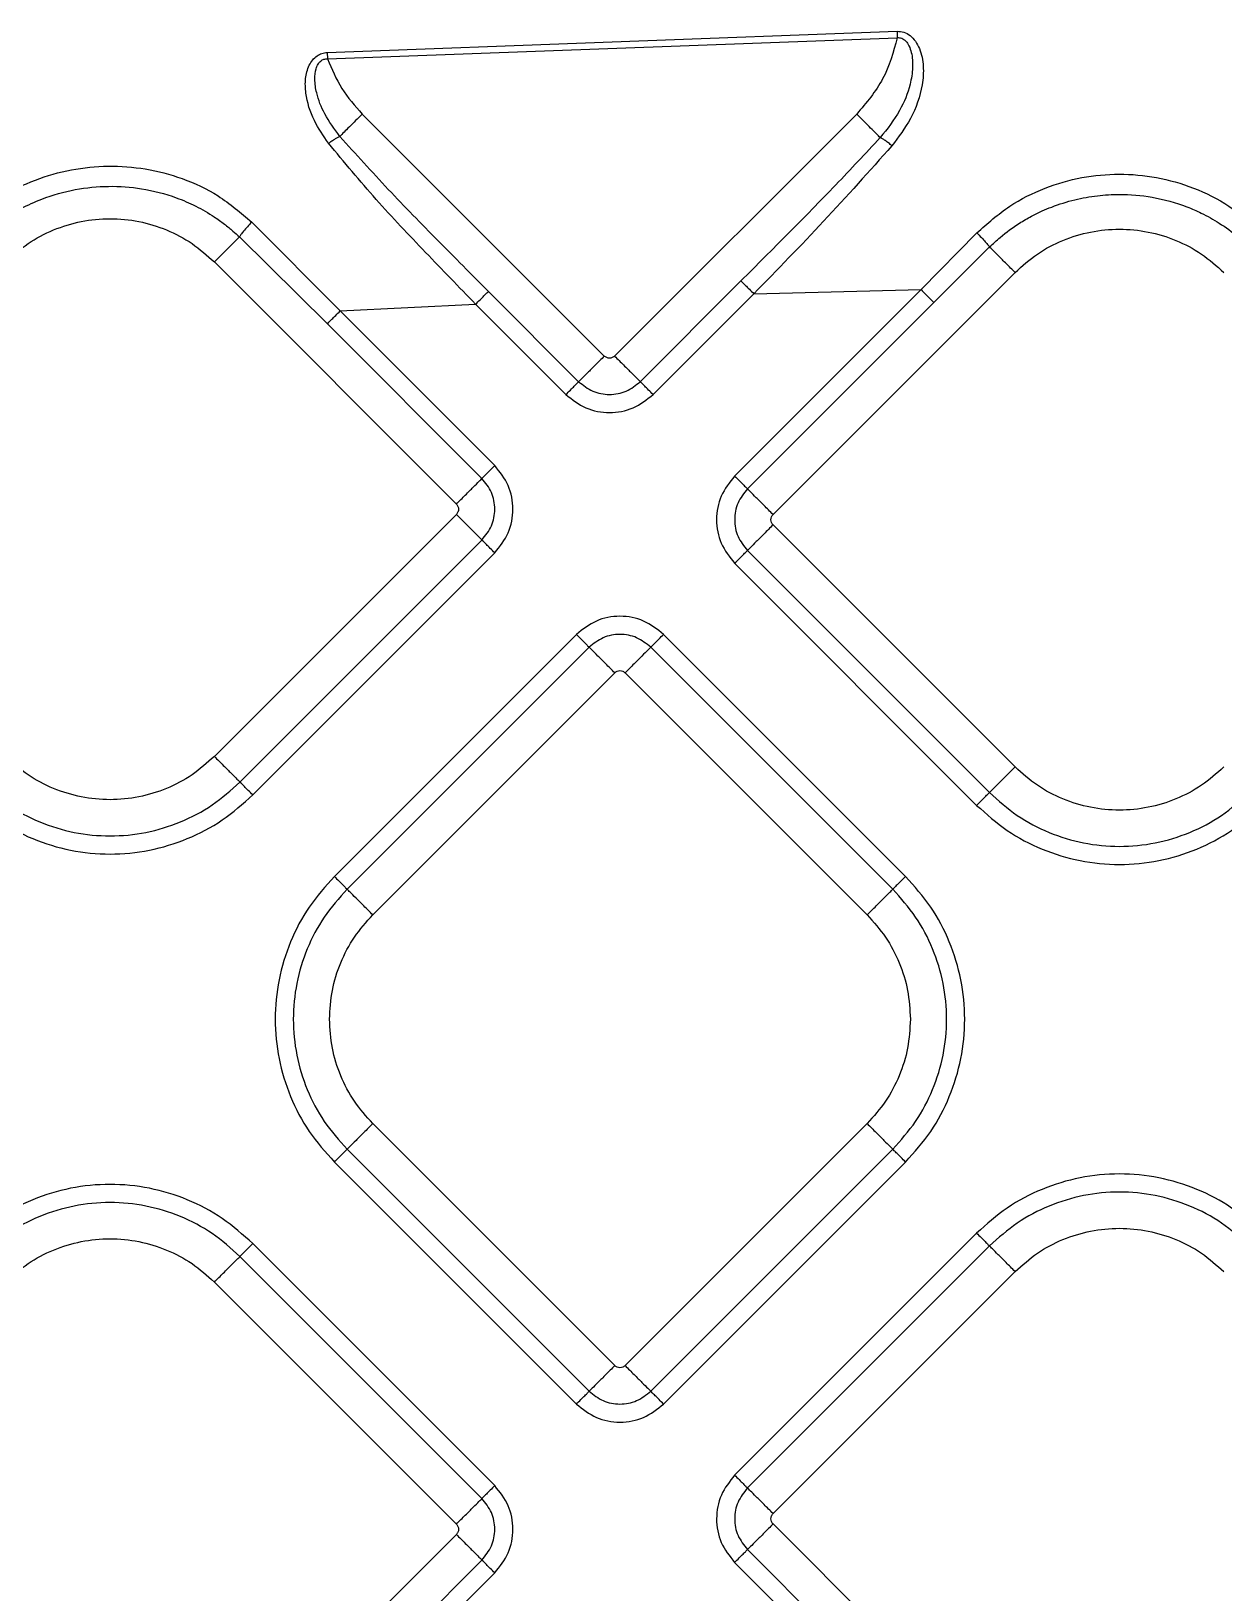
# Model space of a CAD drawing. Extents: x 939 to 1039, y 781 to 934.
# Drawn here: x 987.704 to 990.951, y 854.829 to 859.079 of the extents above; entities that cross this region are included whole.
import ezdxf

# ---------------------------------------------------------------- set-up
doc = ezdxf.new("R2010")
doc.units = 0
doc.header["$MEASUREMENT"] = 0
doc.layers.add('1', color=4, linetype='Continuous')

# ---------------------------------------------------------------- blocks, each defined once
blk = doc.blocks.new('Envoy')
at = {"layer": '1', "color": 3, "linetype": 'Continuous', "lineweight": 25}
for p, q in [((49.8563, 59.8471), (51.4079, 59.9047)), ((49.8563, 59.8471), (49.8573, 59.8295)), ((49.8573, 59.8295), (51.4082, 59.8871)), ((50.6108, 59.0205), (49.9519, 59.6794)), ((51.2979, 59.6794), (50.639, 59.0205)), ((49.6509, 59.3851), (49.8917, 59.1434)), ((49.6173, 59.3447), (49.8569, 59.1085)), ((51.473, 59.2013), (51.6252, 59.3558)), ((51.5079, 59.1664), (51.6599, 59.3174)), ((49.5492, 59.2767), (50.2081, 58.6178)), ((50.7088, 58.9508), (50.9829, 59.225)), ((51.0702, 58.5893), (51.7291, 59.2482)), ((50.2953, 59.1965), (50.541, 58.9508)), ((50.7437, 58.916), (51.0178, 59.1901)), ((51.473, 59.2013), (50.9657, 58.6939)), ((51.5079, 59.1664), (51.0005, 58.6591)), ((51.0178, 59.1901), (51.473, 59.2013)), ((49.8917, 59.1434), (50.2605, 59.1617)), ((50.3126, 58.7225), (49.8917, 59.1434)), ((50.2605, 59.1617), (50.5062, 58.916)), ((50.2778, 58.6876), (49.8569, 59.1085)), ((50.2081, 58.5896), (49.5492, 57.9307)), ((51.7291, 57.9022), (51.0702, 58.5611)), ((49.619, 57.861), (50.2778, 58.5198)), ((51.0005, 58.4913), (51.6594, 57.8325)), ((49.6538, 57.8262), (50.3126, 58.485)), ((50.9657, 58.4565), (51.6245, 57.7976)), ((50.5347, 58.2629), (49.8759, 57.6041)), ((51.431, 57.6041), (50.7722, 58.2629)), ((50.5696, 58.2281), (49.9107, 57.5693)), ((51.3961, 57.5693), (50.7373, 58.2281)), ((49.9804, 57.4995), (50.6393, 58.1584)), ((50.6676, 58.1584), (51.3264, 57.4995)), ((50.6393, 56.2726), (49.9804, 56.9314)), ((51.3264, 56.9314), (50.6676, 56.2726)), ((49.9107, 56.8617), (50.5696, 56.2028)), ((50.7373, 56.2028), (51.3961, 56.8617)), ((49.8759, 56.8268), (50.5347, 56.168)), ((50.7722, 56.168), (51.431, 56.8268)), ((51.6245, 56.6333), (50.9657, 55.9745)), ((50.3126, 55.9459), (49.6538, 56.6048)), ((51.6594, 56.5984), (51.0006, 55.9396)), ((50.2778, 55.9111), (49.6189, 56.5699)), ((49.5492, 56.5002), (50.208, 55.8413)), ((51.0703, 55.8698), (51.7291, 56.5287)), ((50.208, 55.8131), (49.5492, 55.1542)), ((51.7291, 55.1827), (51.0703, 55.8416)), ((51.0006, 55.7718), (51.6594, 55.113)), ((49.6189, 55.0845), (50.2778, 55.7433)), ((50.9657, 55.737), (51.6245, 55.0782)), ((49.6538, 55.0496), (50.3126, 55.7085))]:
    blk.add_line(p, q, dxfattribs=at)
for points, knots in [([(51.4079, 59.9047), (51.4141, 59.9042), (51.4269, 59.9032), (51.4445, 59.893), (51.4589, 59.8774), (51.4735, 59.8497), (51.4813, 59.8089), (51.4764, 59.7434), (51.4497, 59.6672), (51.4119, 59.6169), (51.3939, 59.593)], [0, 0, 0, 0, 0.048587, 0.100618, 0.158177, 0.221295, 0.357726, 0.497518, 0.761003, 1, 1, 1, 1]), ([(51.4079, 59.9047), (51.4079, 59.9018), (51.408, 59.8961), (51.4082, 59.8901), (51.4082, 59.8871)], [0, 0, 0, 0, 0.5000156, 1, 1, 1, 1]), ([(49.8601, 59.5996), (49.8462, 59.6198), (49.8172, 59.6618), (49.7977, 59.7236), (49.7958, 59.7754), (49.8034, 59.8066), (49.816, 59.8269), (49.8279, 59.8381), (49.8416, 59.8452), (49.8515, 59.8465), (49.8563, 59.8471)], [0, 0, 0, 0, 0.2481601, 0.5171704, 0.6558578, 0.7873174, 0.8471039, 0.9017677, 0.9521131, 1, 1, 1, 1]), ([(51.4082, 59.8871), (51.3976, 59.8483), (51.3764, 59.7708), (51.324, 59.7099), (51.2979, 59.6794)], [0, 0, 0, 0, 0.499998, 1, 1, 1, 1]), ([(51.4082, 59.8871), (51.4103, 59.8872), (51.4144, 59.8874), (51.4206, 59.8858), (51.4264, 59.8827), (51.4337, 59.8762), (51.4414, 59.8643), (51.4494, 59.8402), (51.4516, 59.8042), (51.4428, 59.7502), (51.4162, 59.6831), (51.381, 59.639), (51.362, 59.6152)], [0, 0, 0, 0, 0.019173, 0.038362, 0.058754, 0.081439, 0.13056, 0.192571, 0.324764, 0.472116, 0.71476, 1, 1, 1, 1]), ([(49.8911, 59.6186), (49.8762, 59.6384), (49.8488, 59.6748), (49.8279, 59.7291), (49.8216, 59.7712), (49.8241, 59.7979), (49.8307, 59.8145), (49.837, 59.8225), (49.8428, 59.8266), (49.8489, 59.8293), (49.8539, 59.8294), (49.8573, 59.8295)], [0, 0, 0, 0, 0.299303, 0.548294, 0.701634, 0.819285, 0.874977, 0.920422, 0.941017, 0.960645, 1, 1, 1, 1]), ([(49.8573, 59.8295), (49.8688, 59.8018), (49.892, 59.7465), (49.932, 59.7017), (49.9519, 59.6794)], [0, 0, 0, 0, 0.5000009, 1, 1, 1, 1]), ([(49.9519, 59.6794), (49.9458, 59.6733), (49.9336, 59.6611), (49.9166, 59.6441), (49.9017, 59.6291), (49.8947, 59.6221), (49.8911, 59.6186)], [0, 0, 0, 0, 0.250002, 0.500007, 0.75, 1, 1, 1, 1]), ([(51.362, 59.6152), (51.3587, 59.6185), (51.3521, 59.6252), (51.3364, 59.6408), (51.318, 59.6593), (51.3046, 59.6727), (51.2979, 59.6794)], [0, 0, 0, 0, 0.249997, 0.499992, 0.750001, 1, 1, 1, 1]), ([(49.8601, 59.5996), (49.8631, 59.6018), (49.869, 59.6061), (49.8774, 59.6115), (49.8851, 59.6159), (49.8891, 59.6177), (49.8911, 59.6186)], [0, 0, 0, 0, 0.2500091, 0.5000073, 0.7500192, 1, 1, 1, 1]), ([(50.2605, 59.1617), (50.215, 59.2086), (50.1236, 59.303), (49.9869, 59.4469), (49.9027, 59.5483), (49.8601, 59.5996)], [0, 0, 0, 0, 0.3285559, 0.6604705, 1, 1, 1, 1]), ([(50.2953, 59.1965), (50.2494, 59.2426), (50.1579, 59.3347), (50.0211, 59.4739), (49.9346, 59.5702), (49.8911, 59.6186)], [0, 0, 0, 0, 0.333149, 0.6649019, 1, 1, 1, 1]), ([(51.362, 59.6152), (51.3218, 59.5721), (51.2396, 59.484), (51.1122, 59.3547), (51.0257, 59.2679), (50.9829, 59.225)], [0, 0, 0, 0, 0.325557, 0.666392, 1, 1, 1, 1]), ([(51.3939, 59.593), (51.3325, 59.5241), (51.2106, 59.3876), (51.0817, 59.2556), (51.0178, 59.1901)], [0, 0, 0, 0, 0.5038937, 1, 1, 1, 1]), ([(51.3939, 59.593), (51.3908, 59.5955), (51.3844, 59.6007), (51.3756, 59.6072), (51.3677, 59.6124), (51.3639, 59.6143), (51.362, 59.6152)], [0, 0, 0, 0, 0.249985, 0.500005, 0.749986, 1, 1, 1, 1]), ([(48.88, 59.3848), (48.9083, 59.4088), (48.9633, 59.4556), (49.0598, 59.502), (49.1589, 59.5302), (49.2604, 59.5402), (49.3627, 59.5327), (49.4641, 59.506), (49.5643, 59.4592), (49.6214, 59.4104), (49.6509, 59.3851)], [0, 0, 0, 0, 0.1309929, 0.2549908, 0.3749959, 0.4934705, 0.6126385, 0.7347672, 0.8626992, 1, 1, 1, 1]), ([(51.6252, 59.3558), (51.654, 59.3814), (51.7099, 59.4309), (51.8086, 59.48), (51.9096, 59.5092), (52.0126, 59.5187), (52.1156, 59.5094), (52.217, 59.4804), (52.316, 59.4312), (52.3721, 59.3814), (52.4011, 59.3557)], [0, 0, 0, 0, 0.134015, 0.259799, 0.380666, 0.499269, 0.617956, 0.739076, 0.865318, 1, 1, 1, 1]), ([(48.9141, 59.3437), (48.9328, 59.36), (48.9666, 59.3895), (49.023, 59.4234), (49.0889, 59.4535), (49.169, 59.476), (49.2609, 59.4851), (49.354, 59.4783), (49.4337, 59.4577), (49.4992, 59.4295), (49.5426, 59.4044), (49.5758, 59.3807), (49.5985, 59.3623), (49.6115, 59.3501), (49.6173, 59.3447)], [0, 0, 0, 0, 0.096136, 0.174013, 0.254284, 0.376574, 0.494204, 0.61043, 0.736487, 0.810995, 0.886705, 0.930685, 0.969293, 1, 1, 1, 1]), ([(51.6599, 59.3174), (51.6693, 59.3262), (51.6946, 59.35), (51.733, 59.3778), (51.7721, 59.4006), (51.8015, 59.4151), (51.8404, 59.4314), (51.8903, 59.447), (51.9522, 59.4581), (52.0229, 59.4623), (52.1055, 59.4552), (52.1802, 59.4345), (52.2403, 59.4084), (52.2875, 59.382), (52.331, 59.3507), (52.3564, 59.3269), (52.3665, 59.3174)], [0, 0, 0, 0, 0.049574, 0.133219, 0.181489, 0.223394, 0.25895, 0.343338, 0.423486, 0.499451, 0.614564, 0.740052, 0.794951, 0.866164, 0.947138, 1, 1, 1, 1]), ([(48.9811, 59.2767), (49.0008, 59.2942), (49.0401, 59.3293), (49.1106, 59.366), (49.1863, 59.3892), (49.2652, 59.3969), (49.3441, 59.3892), (49.4198, 59.366), (49.4903, 59.3293), (49.5296, 59.2942), (49.5492, 59.2767)], [0, 0, 0, 0, 0.125, 0.25, 0.375, 0.5, 0.625, 0.75, 0.875, 1, 1, 1, 1]), ([(49.6509, 59.3851), (49.6469, 59.3809), (49.639, 59.3725), (49.6286, 59.3605), (49.6206, 59.3504), (49.6184, 59.3466), (49.6173, 59.3447)], [0, 0, 0, 0, 0.2499919, 0.4999969, 0.7499983, 1, 1, 1, 1]), ([(49.6173, 59.3447), (49.6145, 59.3419), (49.609, 59.3364), (49.5926, 59.32), (49.5722, 59.2996), (49.5569, 59.2843), (49.5492, 59.2767)], [0, 0, 0, 0, 0.249994, 0.500002, 0.749999, 1, 1, 1, 1]), ([(51.6252, 59.3558), (51.6293, 59.3515), (51.6376, 59.343), (51.6485, 59.3313), (51.6567, 59.3219), (51.6588, 59.3189), (51.6599, 59.3174)], [0, 0, 0, 0, 0.249995, 0.499986, 0.749997, 1, 1, 1, 1]), ([(51.7291, 59.2482), (51.7487, 59.2657), (51.788, 59.3008), (51.8586, 59.3375), (51.9342, 59.3607), (52.0131, 59.3684), (52.0921, 59.3607), (52.1677, 59.3375), (52.2383, 59.3008), (52.2776, 59.2657), (52.2972, 59.2482)], [0, 0, 0, 0, 0.125, 0.25, 0.375, 0.5, 0.625, 0.75, 0.875, 1, 1, 1, 1]), ([(51.7291, 59.2482), (51.721, 59.2562), (51.7049, 59.2723), (51.6837, 59.2936), (51.6671, 59.3101), (51.6623, 59.315), (51.6599, 59.3174)], [0, 0, 0, 0, 0.2499991, 0.5000019, 0.7499969, 1, 1, 1, 1]), ([(50.9829, 59.225), (50.984, 59.2239), (50.9863, 59.2217), (50.9946, 59.2134), (51.0054, 59.2025), (51.0137, 59.1943), (51.0178, 59.1901)], [0, 0, 0, 0, 0.2499991, 0.4999987, 0.7499978, 1, 1, 1, 1]), ([(50.2605, 59.1617), (50.2646, 59.1658), (50.2729, 59.1741), (50.2837, 59.1849), (50.292, 59.1932), (50.2942, 59.1954), (50.2953, 59.1965)], [0, 0, 0, 0, 0.250003, 0.500003, 0.750004, 1, 1, 1, 1]), ([(51.473, 59.2013), (51.4772, 59.1972), (51.4855, 59.1889), (51.4963, 59.178), (51.5046, 59.1697), (51.5068, 59.1675), (51.5079, 59.1664)], [0, 0, 0, 0, 0.250005, 0.499996, 0.749998, 1, 1, 1, 1]), ([(49.8569, 59.1085), (49.858, 59.1096), (49.8602, 59.1118), (49.8685, 59.1201), (49.8793, 59.131), (49.8876, 59.1392), (49.8917, 59.1434)], [0, 0, 0, 0, 0.2499991, 0.4999987, 0.7499975, 1, 1, 1, 1]), ([(50.6108, 59.0205), (50.6025, 59.0123), (50.5859, 58.9957), (50.5643, 58.974), (50.5477, 58.9575), (50.5433, 58.953), (50.541, 58.9508)], [0, 0, 0, 0, 0.249999, 0.499997, 0.749989, 1, 1, 1, 1]), ([(50.639, 59.0205), (50.637, 59.0189), (50.6328, 59.0156), (50.6249, 59.0142), (50.617, 59.0156), (50.6128, 59.0189), (50.6108, 59.0205)], [0, 0, 0, 0, 0.250219, 0.5, 0.74978, 1, 1, 1, 1]), ([(50.639, 59.0205), (50.6473, 59.0123), (50.6639, 58.9957), (50.6855, 58.974), (50.7021, 58.9575), (50.7066, 58.953), (50.7088, 58.9508)], [0, 0, 0, 0, 0.249999, 0.499997, 0.749989, 1, 1, 1, 1]), ([(50.5062, 58.916), (50.5103, 58.9201), (50.5186, 58.9284), (50.5294, 58.9392), (50.5377, 58.9475), (50.5399, 58.9497), (50.541, 58.9508)], [0, 0, 0, 0, 0.250008, 0.500002, 0.749998, 1, 1, 1, 1]), ([(50.5062, 58.916), (50.5235, 58.9022), (50.5583, 58.8748), (50.6249, 58.8628), (50.6916, 58.8748), (50.7263, 58.9022), (50.7437, 58.916)], [0, 0, 0, 0, 0.250068, 0.499983, 0.74993, 1, 1, 1, 1]), ([(50.541, 58.9508), (50.5533, 58.9411), (50.5778, 58.9218), (50.6249, 58.9132), (50.672, 58.9218), (50.6965, 58.9411), (50.7088, 58.9508)], [0, 0, 0, 0, 0.249863, 0.499986, 0.750123, 1, 1, 1, 1]), ([(50.7437, 58.916), (50.7395, 58.9201), (50.7312, 58.9284), (50.7204, 58.9392), (50.7121, 58.9475), (50.7099, 58.9497), (50.7088, 58.9508)], [0, 0, 0, 0, 0.250008, 0.500002, 0.749998, 1, 1, 1, 1]), ([(50.3126, 58.7225), (50.3085, 58.7183), (50.3002, 58.71), (50.2894, 58.6992), (50.2811, 58.6909), (50.2789, 58.6887), (50.2778, 58.6876)], [0, 0, 0, 0, 0.250001, 0.499999, 0.749999, 1, 1, 1, 1]), ([(50.3126, 58.485), (50.3264, 58.5023), (50.3538, 58.5371), (50.3659, 58.6037), (50.3538, 58.6704), (50.3264, 58.7051), (50.3126, 58.7225)], [0, 0, 0, 0, 0.25007, 0.499984, 0.749929, 1, 1, 1, 1]), ([(50.2081, 58.6178), (50.2164, 58.6261), (50.2329, 58.6427), (50.2546, 58.6643), (50.2712, 58.6809), (50.2756, 58.6854), (50.2778, 58.6876)], [0, 0, 0, 0, 0.2499977, 0.4999949, 0.7499898, 1, 1, 1, 1]), ([(50.2778, 58.5198), (50.2875, 58.5321), (50.3068, 58.5566), (50.3154, 58.6037), (50.3068, 58.6508), (50.2875, 58.6753), (50.2778, 58.6876)], [0, 0, 0, 0, 0.24986, 0.499982, 0.750123, 1, 1, 1, 1]), ([(50.9657, 58.6939), (50.952, 58.6766), (50.9245, 58.6418), (50.9125, 58.5752), (50.9245, 58.5086), (50.952, 58.4738), (50.9657, 58.4565)], [0, 0, 0, 0, 0.25007, 0.499984, 0.749929, 1, 1, 1, 1]), ([(50.9657, 58.6939), (50.9698, 58.6898), (50.9781, 58.6815), (50.9889, 58.6707), (50.9972, 58.6624), (50.9994, 58.6602), (51.0005, 58.6591)], [0, 0, 0, 0, 0.25001, 0.500006, 0.750002, 1, 1, 1, 1]), ([(51.0005, 58.6591), (50.9909, 58.6468), (50.9715, 58.6223), (50.9629, 58.5752), (50.9715, 58.5281), (50.9909, 58.5036), (51.0005, 58.4913)], [0, 0, 0, 0, 0.24986, 0.499982, 0.750123, 1, 1, 1, 1]), ([(51.0702, 58.5893), (51.062, 58.5976), (51.0454, 58.6142), (51.0238, 58.6358), (51.0072, 58.6524), (51.0027, 58.6568), (51.0005, 58.6591)], [0, 0, 0, 0, 0.250003, 0.5, 0.74999, 1, 1, 1, 1]), ([(50.2081, 58.6178), (50.2097, 58.6158), (50.213, 58.6116), (50.2144, 58.6037), (50.213, 58.5958), (50.2097, 58.5916), (50.2081, 58.5896)], [0, 0, 0, 0, 0.250239, 0.499997, 0.749792, 1, 1, 1, 1]), ([(50.2081, 58.5896), (50.2164, 58.5813), (50.2329, 58.5647), (50.2546, 58.5431), (50.2712, 58.5265), (50.2756, 58.5221), (50.2778, 58.5198)], [0, 0, 0, 0, 0.250003, 0.5, 0.74999, 1, 1, 1, 1]), ([(51.0702, 58.5611), (51.0686, 58.5631), (51.0654, 58.5673), (51.0639, 58.5752), (51.0654, 58.5831), (51.0686, 58.5873), (51.0702, 58.5893)], [0, 0, 0, 0, 0.250239, 0.499997, 0.749792, 1, 1, 1, 1]), ([(51.0702, 58.5611), (51.062, 58.5528), (51.0454, 58.5362), (51.0238, 58.5146), (51.0072, 58.498), (51.0027, 58.4935), (51.0005, 58.4913)], [0, 0, 0, 0, 0.249997, 0.499995, 0.74999, 1, 1, 1, 1]), ([(50.3126, 58.485), (50.3085, 58.4891), (50.3002, 58.4974), (50.2894, 58.5082), (50.2811, 58.5165), (50.2789, 58.5187), (50.2778, 58.5198)], [0, 0, 0, 0, 0.25001, 0.500005, 0.750002, 1, 1, 1, 1]), ([(50.9657, 58.4565), (50.9698, 58.4606), (50.9781, 58.4689), (50.9889, 58.4797), (50.9972, 58.488), (50.9994, 58.4902), (51.0005, 58.4913)], [0, 0, 0, 0, 0.250001, 0.5, 0.749999, 1, 1, 1, 1]), ([(50.7722, 58.2629), (50.7548, 58.2767), (50.7201, 58.3041), (50.6534, 58.3161), (50.5868, 58.3041), (50.552, 58.2767), (50.5347, 58.2629)], [0, 0, 0, 0, 0.2500683, 0.4999834, 0.74993, 1, 1, 1, 1]), ([(50.5347, 58.2629), (50.5388, 58.2588), (50.5471, 58.2505), (50.5579, 58.2397), (50.5662, 58.2314), (50.5684, 58.2292), (50.5696, 58.2281)], [0, 0, 0, 0, 0.250008, 0.500002, 0.749998, 1, 1, 1, 1]), ([(50.7373, 58.2281), (50.725, 58.2378), (50.7005, 58.2571), (50.6534, 58.2657), (50.6064, 58.2571), (50.5818, 58.2378), (50.5696, 58.2281)], [0, 0, 0, 0, 0.249863, 0.499986, 0.750123, 1, 1, 1, 1]), ([(50.7373, 58.2281), (50.7384, 58.2292), (50.7406, 58.2314), (50.7489, 58.2397), (50.7597, 58.2505), (50.768, 58.2588), (50.7722, 58.2629)], [0, 0, 0, 0, 0.250002, 0.499998, 0.749992, 1, 1, 1, 1]), ([(50.6393, 58.1584), (50.631, 58.1666), (50.6144, 58.1832), (50.5928, 58.2049), (50.5762, 58.2215), (50.5718, 58.2259), (50.5696, 58.2281)], [0, 0, 0, 0, 0.249998, 0.499996, 0.749991, 1, 1, 1, 1]), ([(50.7373, 58.2281), (50.7351, 58.2259), (50.7306, 58.2215), (50.714, 58.2049), (50.6924, 58.1832), (50.6758, 58.1666), (50.6676, 58.1584)], [0, 0, 0, 0, 0.250009, 0.500004, 0.750002, 1, 1, 1, 1]), ([(50.6393, 58.1584), (50.6413, 58.16), (50.6455, 58.1633), (50.6534, 58.1647), (50.6613, 58.1633), (50.6655, 58.16), (50.6676, 58.1584)], [0, 0, 0, 0, 0.250219, 0.5, 0.749781, 1, 1, 1, 1]), ([(49.5492, 57.9307), (49.5296, 57.9132), (49.4903, 57.8781), (49.4198, 57.8414), (49.3441, 57.8182), (49.2652, 57.8105), (49.1863, 57.8182), (49.1106, 57.8414), (49.0401, 57.8781), (49.0008, 57.9132), (48.9811, 57.9307)], [0, 0, 0, 0, 0.125, 0.25, 0.375, 0.5, 0.625, 0.75, 0.875, 1, 1, 1, 1]), ([(49.5492, 57.9307), (49.5575, 57.9225), (49.5741, 57.9059), (49.5957, 57.8842), (49.6123, 57.8676), (49.6168, 57.8632), (49.619, 57.861)], [0, 0, 0, 0, 0.249998, 0.499995, 0.74999, 1, 1, 1, 1]), ([(51.7291, 57.9022), (51.7208, 57.8939), (51.7043, 57.8774), (51.6826, 57.8557), (51.666, 57.8391), (51.6616, 57.8347), (51.6594, 57.8325)], [0, 0, 0, 0, 0.249998, 0.499997, 0.749989, 1, 1, 1, 1]), ([(52.2972, 57.9022), (52.2776, 57.8847), (52.2383, 57.8496), (52.1677, 57.8129), (52.0921, 57.7897), (52.0131, 57.782), (51.9342, 57.7897), (51.8586, 57.8129), (51.788, 57.8496), (51.7487, 57.8847), (51.7291, 57.9022)], [0, 0, 0, 0, 0.125, 0.25, 0.375, 0.5, 0.625, 0.75, 0.875, 1, 1, 1, 1]), ([(48.9114, 57.861), (48.9359, 57.8392), (48.9848, 57.7955), (49.0726, 57.7497), (49.1669, 57.7209), (49.2652, 57.7113), (49.3635, 57.7209), (49.4577, 57.7497), (49.5456, 57.7955), (49.5945, 57.8392), (49.619, 57.861)], [0, 0, 0, 0, 0.125, 0.25, 0.375, 0.5, 0.625, 0.75, 0.875, 1, 1, 1, 1]), ([(49.6538, 57.8262), (49.6497, 57.8303), (49.6414, 57.8386), (49.6306, 57.8494), (49.6223, 57.8577), (49.6201, 57.8599), (49.619, 57.861)], [0, 0, 0, 0, 0.250004, 0.500003, 0.750004, 1, 1, 1, 1]), ([(48.8765, 57.8262), (48.9034, 57.8022), (48.9572, 57.7542), (49.0537, 57.7039), (49.1572, 57.6722), (49.2652, 57.6616), (49.3731, 57.6722), (49.4767, 57.7039), (49.5732, 57.7542), (49.6269, 57.8022), (49.6538, 57.8262)], [0, 0, 0, 0, 0.125, 0.25, 0.375, 0.5, 0.625, 0.75, 0.875, 1, 1, 1, 1]), ([(51.6245, 57.7976), (51.6286, 57.8018), (51.6369, 57.8101), (51.6477, 57.8209), (51.656, 57.8292), (51.6583, 57.8314), (51.6594, 57.8325)], [0, 0, 0, 0, 0.2500049, 0.4999964, 0.7499982, 1, 1, 1, 1]), ([(51.6594, 57.8325), (51.6838, 57.8107), (51.7328, 57.767), (51.8206, 57.7212), (51.9149, 57.6924), (52.0131, 57.6828), (52.1114, 57.6924), (52.2057, 57.7212), (52.2935, 57.767), (52.3425, 57.8107), (52.3669, 57.8325)], [0, 0, 0, 0, 0.125, 0.25, 0.375, 0.5, 0.625, 0.75, 0.875, 1, 1, 1, 1]), ([(51.6245, 57.7976), (51.6514, 57.7737), (51.7051, 57.7257), (51.8016, 57.6754), (51.9052, 57.6437), (52.0131, 57.6331), (52.1211, 57.6437), (52.2247, 57.6754), (52.3211, 57.7257), (52.3749, 57.7737), (52.4018, 57.7976)], [0, 0, 0, 0, 0.125, 0.25, 0.375, 0.5, 0.625, 0.75, 0.875, 1, 1, 1, 1]), ([(49.8759, 57.6041), (49.8519, 57.5772), (49.8039, 57.5235), (49.7536, 57.427), (49.7219, 57.3234), (49.7114, 57.2155), (49.7219, 57.1075), (49.7536, 57.004), (49.8039, 56.9075), (49.8519, 56.8537), (49.8759, 56.8268)], [0, 0, 0, 0, 0.125, 0.250001, 0.375, 0.500001, 0.625, 0.750001, 0.875, 1, 1, 1, 1]), ([(49.8759, 57.6041), (49.88, 57.6), (49.8883, 57.5917), (49.8991, 57.5809), (49.9074, 57.5726), (49.9096, 57.5704), (49.9107, 57.5693)], [0, 0, 0, 0, 0.2500043, 0.5000051, 0.749999, 1, 1, 1, 1]), ([(51.431, 57.6041), (51.4268, 57.6), (51.4186, 57.5917), (51.4077, 57.5809), (51.3994, 57.5726), (51.3972, 57.5704), (51.3961, 57.5693)], [0, 0, 0, 0, 0.250004, 0.500005, 0.749999, 1, 1, 1, 1]), ([(51.431, 56.8268), (51.455, 56.8537), (51.5029, 56.9075), (51.5532, 57.004), (51.5849, 57.1075), (51.5955, 57.2155), (51.5849, 57.3234), (51.5532, 57.427), (51.5029, 57.5235), (51.455, 57.5772), (51.431, 57.6041)], [0, 0, 0, 0, 0.125, 0.249999, 0.375, 0.499999, 0.625, 0.749999, 0.875, 1, 1, 1, 1]), ([(49.9107, 57.5693), (49.8889, 57.5448), (49.8452, 57.4958), (49.7994, 57.408), (49.7706, 57.3137), (49.761, 57.2155), (49.7706, 57.1172), (49.7994, 57.0229), (49.8452, 56.9351), (49.8889, 56.8862), (49.9107, 56.8617)], [0, 0, 0, 0, 0.125, 0.25, 0.375, 0.500001, 0.625, 0.75, 0.875, 1, 1, 1, 1]), ([(49.9804, 57.4995), (49.9722, 57.5078), (49.9556, 57.5244), (49.934, 57.546), (49.9174, 57.5626), (49.9129, 57.567), (49.9107, 57.5693)], [0, 0, 0, 0, 0.249998, 0.499995, 0.74999, 1, 1, 1, 1]), ([(51.3264, 57.4995), (51.3347, 57.5078), (51.3512, 57.5244), (51.3729, 57.546), (51.3895, 57.5626), (51.3939, 57.567), (51.3961, 57.5693)], [0, 0, 0, 0, 0.249997, 0.499995, 0.74999, 1, 1, 1, 1]), ([(51.3961, 56.8617), (51.418, 56.8862), (51.4616, 56.9351), (51.5074, 57.0229), (51.5363, 57.1172), (51.5459, 57.2155), (51.5363, 57.3137), (51.5074, 57.408), (51.4616, 57.4958), (51.418, 57.5448), (51.3961, 57.5693)], [0, 0, 0, 0, 0.125, 0.25, 0.375, 0.499999, 0.625, 0.75, 0.875, 1, 1, 1, 1]), ([(49.8628, 57.2155), (49.8643, 57.2418), (49.8672, 57.2944), (49.8913, 57.3701), (49.9278, 57.4406), (49.9629, 57.4799), (49.9804, 57.4995)], [0, 0, 0, 0, 0.250001, 0.500003, 0.750001, 1, 1, 1, 1]), ([(51.3264, 57.4995), (51.3439, 57.4799), (51.379, 57.4406), (51.4156, 57.3701), (51.4396, 57.2944), (51.4426, 57.2418), (51.4441, 57.2155)], [0, 0, 0, 0, 0.249999, 0.499998, 0.749999, 1, 1, 1, 1]), ([(49.9804, 56.9314), (49.9629, 56.9511), (49.9278, 56.9903), (49.8913, 57.0609), (49.8672, 57.1366), (49.8643, 57.1892), (49.8628, 57.2155)], [0, 0, 0, 0, 0.25, 0.499999, 0.750001, 1, 1, 1, 1]), ([(51.4441, 57.2155), (51.4426, 57.1892), (51.4396, 57.1366), (51.4156, 57.0609), (51.379, 56.9903), (51.3439, 56.9511), (51.3264, 56.9314)], [0, 0, 0, 0, 0.249999, 0.500001, 0.75, 1, 1, 1, 1]), ([(49.9804, 56.9314), (49.9722, 56.9231), (49.9556, 56.9066), (49.934, 56.8849), (49.9174, 56.8683), (49.9129, 56.8639), (49.9107, 56.8617)], [0, 0, 0, 0, 0.249998, 0.499995, 0.74999, 1, 1, 1, 1]), ([(51.3264, 56.9314), (51.3347, 56.9231), (51.3512, 56.9066), (51.3729, 56.8849), (51.3895, 56.8683), (51.3939, 56.8639), (51.3961, 56.8617)], [0, 0, 0, 0, 0.249997, 0.499995, 0.74999, 1, 1, 1, 1]), ([(49.8759, 56.8268), (49.88, 56.831), (49.8883, 56.8392), (49.8991, 56.8501), (49.9074, 56.8584), (49.9096, 56.8606), (49.9107, 56.8617)], [0, 0, 0, 0, 0.2500043, 0.5000051, 0.749999, 1, 1, 1, 1]), ([(51.431, 56.8268), (51.4268, 56.831), (51.4186, 56.8392), (51.4077, 56.8501), (51.3994, 56.8584), (51.3972, 56.8606), (51.3961, 56.8617)], [0, 0, 0, 0, 0.250004, 0.500005, 0.749999, 1, 1, 1, 1]), ([(52.4018, 56.6333), (52.3749, 56.6573), (52.3212, 56.7052), (52.2247, 56.7555), (52.1211, 56.7872), (52.0132, 56.7978), (51.9052, 56.7872), (51.8017, 56.7555), (51.7052, 56.7052), (51.6514, 56.6573), (51.6245, 56.6333)], [0, 0, 0, 0, 0.125, 0.25, 0.375, 0.5, 0.625, 0.75, 0.875, 1, 1, 1, 1]), ([(49.6538, 56.6048), (49.6269, 56.6287), (49.5731, 56.6767), (49.4767, 56.727), (49.3731, 56.7587), (49.2651, 56.7693), (49.1572, 56.7587), (49.0536, 56.727), (48.9571, 56.6767), (48.9034, 56.6287), (48.8765, 56.6048)], [0, 0, 0, 0, 0.125, 0.25, 0.375, 0.5, 0.625, 0.75, 0.875, 1, 1, 1, 1]), ([(52.367, 56.5984), (52.3425, 56.6202), (52.2936, 56.6639), (52.2057, 56.7097), (52.1115, 56.7385), (52.0132, 56.7481), (51.9149, 56.7385), (51.8206, 56.7097), (51.7328, 56.6639), (51.6839, 56.6202), (51.6594, 56.5984)], [0, 0, 0, 0, 0.125, 0.25, 0.375, 0.5, 0.625, 0.75, 0.875, 1, 1, 1, 1]), ([(49.6189, 56.5699), (49.5945, 56.5917), (49.5455, 56.6354), (49.4577, 56.6812), (49.3634, 56.71), (49.2651, 56.7196), (49.1669, 56.71), (49.0726, 56.6812), (48.9848, 56.6354), (48.9358, 56.5917), (48.9114, 56.5699)], [0, 0, 0, 0, 0.125, 0.25, 0.375, 0.5, 0.625, 0.75, 0.875, 1, 1, 1, 1]), ([(48.9811, 56.5002), (49.0007, 56.5177), (49.04, 56.5528), (49.1106, 56.5895), (49.1862, 56.6127), (49.2651, 56.6204), (49.3441, 56.6127), (49.4197, 56.5895), (49.4903, 56.5528), (49.5296, 56.5177), (49.5492, 56.5002)], [0, 0, 0, 0, 0.125001, 0.25, 0.375, 0.5, 0.625, 0.75, 0.874999, 1, 1, 1, 1]), ([(51.6245, 56.6333), (51.6287, 56.6291), (51.6369, 56.6209), (51.6478, 56.61), (51.6561, 56.6017), (51.6583, 56.5995), (51.6594, 56.5984)], [0, 0, 0, 0, 0.250004, 0.500005, 0.749999, 1, 1, 1, 1]), ([(51.7291, 56.5287), (51.7488, 56.5462), (51.7881, 56.5813), (51.8586, 56.618), (51.9343, 56.6412), (52.0132, 56.6489), (52.0921, 56.6412), (52.1678, 56.618), (52.2383, 56.5813), (52.2776, 56.5462), (52.2972, 56.5287)], [0, 0, 0, 0, 0.125, 0.25, 0.375, 0.5, 0.625, 0.75, 0.875, 1, 1, 1, 1]), ([(49.6538, 56.6048), (49.6497, 56.6006), (49.6414, 56.5923), (49.6306, 56.5815), (49.6223, 56.5732), (49.62, 56.571), (49.6189, 56.5699)], [0, 0, 0, 0, 0.250005, 0.499996, 0.749998, 1, 1, 1, 1]), ([(51.7291, 56.5287), (51.7208, 56.537), (51.7043, 56.5535), (51.6826, 56.5752), (51.666, 56.5918), (51.6616, 56.5962), (51.6594, 56.5984)], [0, 0, 0, 0, 0.249998, 0.499995, 0.74999, 1, 1, 1, 1]), ([(49.5492, 56.5002), (49.5575, 56.5084), (49.574, 56.525), (49.5957, 56.5467), (49.6123, 56.5633), (49.6167, 56.5677), (49.6189, 56.5699)], [0, 0, 0, 0, 0.250003, 0.5, 0.74999, 1, 1, 1, 1]), ([(50.6393, 56.2726), (50.631, 56.2643), (50.6144, 56.2477), (50.5928, 56.2261), (50.5762, 56.2095), (50.5718, 56.2051), (50.5696, 56.2028)], [0, 0, 0, 0, 0.249998, 0.499996, 0.749991, 1, 1, 1, 1]), ([(50.6676, 56.2726), (50.6655, 56.2709), (50.6613, 56.2677), (50.6534, 56.2662), (50.6455, 56.2677), (50.6413, 56.2709), (50.6393, 56.2726)], [0, 0, 0, 0, 0.250219, 0.5, 0.749781, 1, 1, 1, 1]), ([(50.6676, 56.2726), (50.6758, 56.2643), (50.6924, 56.2477), (50.714, 56.2261), (50.7306, 56.2095), (50.7351, 56.2051), (50.7373, 56.2028)], [0, 0, 0, 0, 0.249998, 0.499996, 0.749991, 1, 1, 1, 1]), ([(50.5347, 56.168), (50.5388, 56.1721), (50.5471, 56.1804), (50.5579, 56.1912), (50.5662, 56.1995), (50.5684, 56.2017), (50.5696, 56.2028)], [0, 0, 0, 0, 0.250008, 0.500002, 0.749998, 1, 1, 1, 1]), ([(50.5696, 56.2028), (50.5818, 56.1932), (50.6064, 56.1738), (50.6534, 56.1652), (50.7005, 56.1738), (50.725, 56.1932), (50.7373, 56.2028)], [0, 0, 0, 0, 0.2498627, 0.4999859, 0.7501226, 1, 1, 1, 1]), ([(50.7722, 56.168), (50.768, 56.1721), (50.7597, 56.1804), (50.7489, 56.1912), (50.7406, 56.1995), (50.7384, 56.2017), (50.7373, 56.2028)], [0, 0, 0, 0, 0.250008, 0.500002, 0.749998, 1, 1, 1, 1]), ([(50.5347, 56.168), (50.552, 56.1543), (50.5868, 56.1268), (50.6534, 56.1148), (50.7201, 56.1268), (50.7548, 56.1543), (50.7722, 56.168)], [0, 0, 0, 0, 0.250068, 0.499983, 0.74993, 1, 1, 1, 1]), ([(50.3126, 55.9459), (50.3085, 55.9418), (50.3002, 55.9335), (50.2894, 55.9227), (50.2811, 55.9144), (50.2789, 55.9122), (50.2778, 55.9111)], [0, 0, 0, 0, 0.25, 0.499997, 0.749996, 1, 1, 1, 1]), ([(50.3126, 55.7085), (50.3263, 55.7258), (50.3538, 55.7606), (50.3658, 55.8272), (50.3538, 55.8938), (50.3263, 55.9286), (50.3126, 55.9459)], [0, 0, 0, 0, 0.25007, 0.499984, 0.749929, 1, 1, 1, 1]), ([(50.9657, 55.9745), (50.952, 55.9571), (50.9246, 55.9224), (50.9125, 55.8557), (50.9245, 55.7891), (50.952, 55.7543), (50.9657, 55.737)], [0, 0, 0, 0, 0.25007, 0.499984, 0.749929, 1, 1, 1, 1]), ([(50.9657, 55.9745), (50.9699, 55.9703), (50.9781, 55.962), (50.9889, 55.9512), (50.9972, 55.9429), (50.9995, 55.9407), (51.0006, 55.9396)], [0, 0, 0, 0, 0.25001, 0.500006, 0.750002, 1, 1, 1, 1]), ([(51.0006, 55.9396), (50.9909, 55.9273), (50.9715, 55.9028), (50.963, 55.8557), (50.9715, 55.8087), (50.9909, 55.7841), (51.0006, 55.7718)], [0, 0, 0, 0, 0.2498609, 0.499985, 0.7501274, 1, 1, 1, 1]), ([(51.0703, 55.8698), (51.062, 55.8781), (51.0454, 55.8947), (51.0238, 55.9163), (51.0072, 55.9329), (51.0028, 55.9374), (51.0006, 55.9396)], [0, 0, 0, 0, 0.2499984, 0.4999968, 0.7499889, 1, 1, 1, 1]), ([(50.208, 55.8413), (50.2163, 55.8496), (50.2329, 55.8662), (50.2545, 55.8878), (50.2711, 55.9044), (50.2756, 55.9088), (50.2778, 55.9111)], [0, 0, 0, 0, 0.249998, 0.499996, 0.749991, 1, 1, 1, 1]), ([(50.2778, 55.7433), (50.2874, 55.7556), (50.3068, 55.7801), (50.3154, 55.8272), (50.3068, 55.8743), (50.2874, 55.8988), (50.2778, 55.9111)], [0, 0, 0, 0, 0.249861, 0.499985, 0.750127, 1, 1, 1, 1]), ([(51.0703, 55.8416), (51.0686, 55.8436), (51.0654, 55.8478), (51.0639, 55.8557), (51.0654, 55.8636), (51.0686, 55.8678), (51.0703, 55.8698)], [0, 0, 0, 0, 0.250231, 0.4999816, 0.749769, 1, 1, 1, 1]), ([(50.208, 55.8413), (50.2097, 55.8393), (50.2129, 55.8351), (50.2144, 55.8272), (50.2129, 55.8193), (50.2097, 55.8151), (50.208, 55.8131)], [0, 0, 0, 0, 0.250231, 0.499982, 0.749769, 1, 1, 1, 1]), ([(50.208, 55.8131), (50.2163, 55.8048), (50.2329, 55.7882), (50.2545, 55.7666), (50.2711, 55.75), (50.2756, 55.7455), (50.2778, 55.7433)], [0, 0, 0, 0, 0.249999, 0.499997, 0.749989, 1, 1, 1, 1]), ([(51.0703, 55.8416), (51.062, 55.8333), (51.0454, 55.8167), (51.0238, 55.7951), (51.0072, 55.7785), (51.0028, 55.7741), (51.0006, 55.7718)], [0, 0, 0, 0, 0.249998, 0.499996, 0.749991, 1, 1, 1, 1]), ([(50.9657, 55.737), (50.9699, 55.7411), (50.9781, 55.7494), (50.9889, 55.7602), (50.9972, 55.7685), (50.9995, 55.7707), (51.0006, 55.7718)], [0, 0, 0, 0, 0.25, 0.499998, 0.749996, 1, 1, 1, 1]), ([(50.3126, 55.7085), (50.3085, 55.7126), (50.3002, 55.7209), (50.2894, 55.7317), (50.2811, 55.74), (50.2789, 55.7422), (50.2778, 55.7433)], [0, 0, 0, 0, 0.25001, 0.500005, 0.750002, 1, 1, 1, 1])]:
    blk.add_open_spline(points, degree=3, knots=knots, dxfattribs=at)

msp = doc.modelspace()

# ---------------------------------------------------------------- block references
at = {"layer": '1'}
msp.add_blockref('Envoy', (938.6538, 799.1744), dxfattribs=at)

doc.saveas('drawing.dxf')
